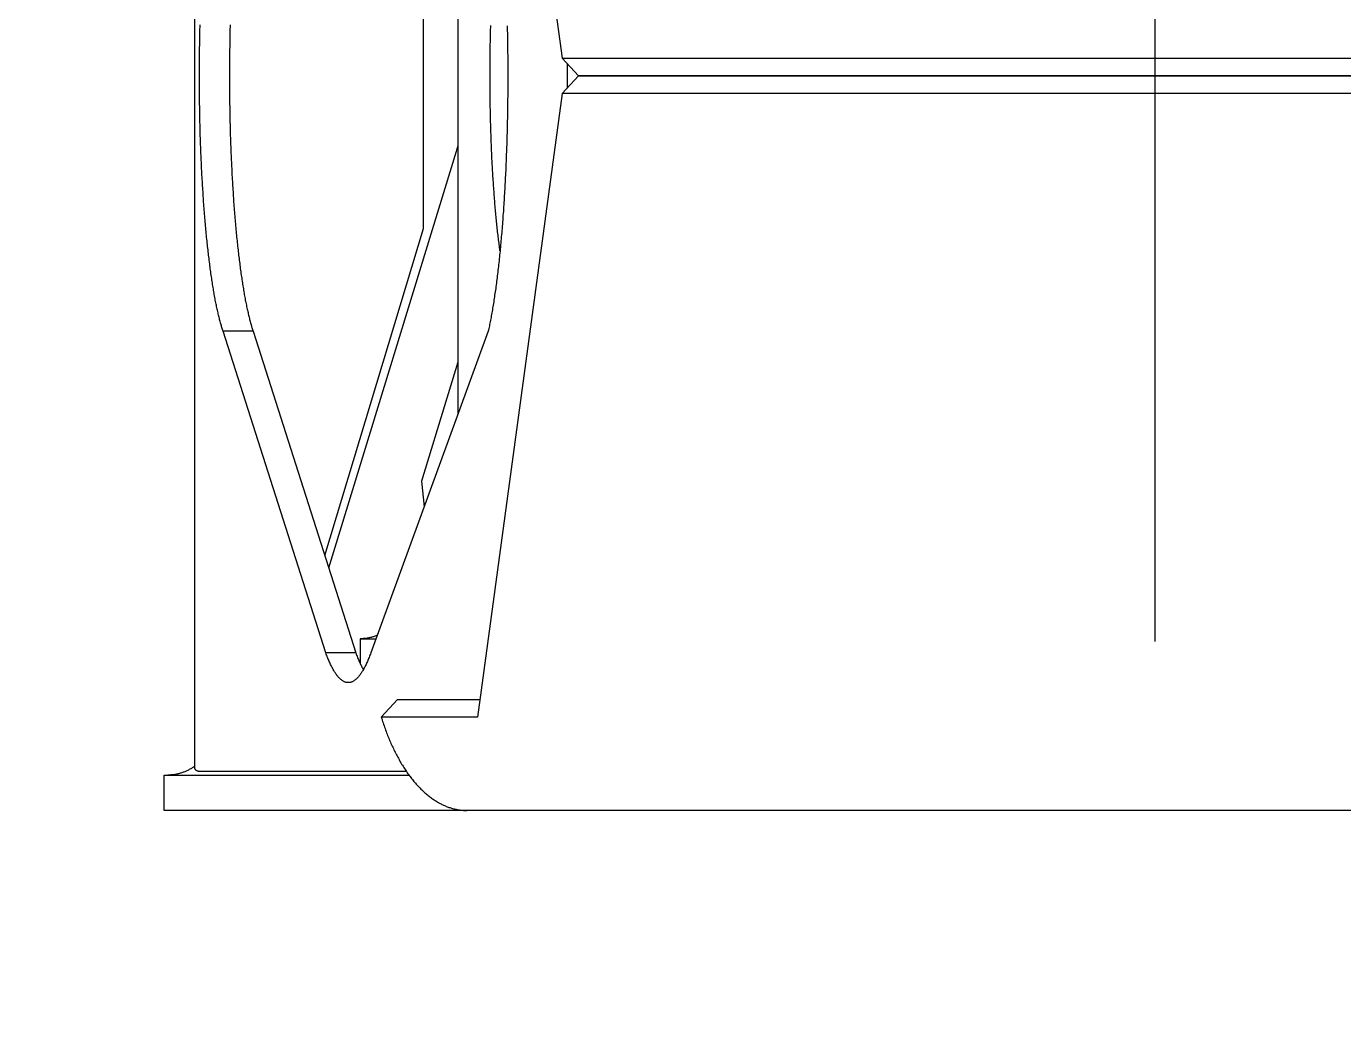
# Model space of a CAD drawing. Extents: x 1551 to 113148, y -1700 to 77018.
# Drawn here: x 12111.6 to 12372.4, y 22150.6 to 22345.6 of the extents above; entities that cross this region are included whole.
import ezdxf

# ---------------------------------------------------------------- set-up
doc = ezdxf.new("R2010")
doc.units = 0
doc.header["$LTSCALE"] = 500
doc.header["$MEASUREMENT"] = 0
doc.linetypes.add('CENTER', pattern=[3, 2.5, -0.25, 0, -0.25])
doc.linetypes.add('DASHED', pattern=[0.75, 0.5, -0.25])
doc.layers.get('0').update_dxf_attribs({"linetype": 'CONTINUOUS'})
doc.layers.add('M1CO1', color=1, linetype='CONTINUOUS')
doc.layers.add('SAFECO1', color=1, linetype='CONTINUOUS')
doc.styles.add('ROMANS', font='romans', dxfattribs={"height": 100})
doc.dimstyles.get("Standard").update_dxf_attribs({"dimtxt": 2, "dimasz": 2.5, "dimexe": 1, "dimexo": 1, "dimgap": 1, "dimtad": 1, "dimdsep": 46, "dimtxsty": 'ROMANS', "dimcen": 0, "dimclrd": 1, "dimclre": 1, "dimclrt": 2, "dimadec": 0, "dimazin": 0, "dimtfac": 1, "dimtmove": 2, "dimatfit": 3, "dimfxl": 1, "dimtvp": 100, "dimtolj": 1, "dimarcsym": 0})

# ---------------------------------------------------------------- blocks, each defined once
blk = doc.blocks.new('platform_top')
at = {"linetype": 'Continuous'}
for p, q in [((-8460.17, 3702.18), (-8045.93, 3702.18)), ((-8045.93, 3702.18), (-8045.93, 3695.18)), ((-8045.93, 3695.18), (-8094.4, 3695.18)), ((-8052.78, 3694.38), (-8093.83, 3694.38)), ((-8052.02, 3693.92), (-8052.02, 3419.43)), ((-8124.73, 3560.18), (-8107.97, 3683.68)), ((-8107.97, 3683.68), (-8088.9, 3683.68)), ((-8092.11, 3680.18), (-8088.9, 3683.68)), ((-8092.11, 3680.18), (-8108.45, 3680.18)), ((-8084.75, 3668.18), (-8084.75, 3673.13)), ((-8110.09, 3607.28), (-8086.84, 3670.96)), ((-8083.86, 3670.96), (-8077.92, 3670.96)), ((-8063.53, 3607.28), (-8083.86, 3670.96)), ((-8077.92, 3670.96), (-8057.59, 3607.28)), ((-8084.75, 3668.18), (-8087.86, 3668.18)), ((-8103.73, 3571.68), (-8078.49, 3654.16)), ((-8077.7, 3651.68), (-8097.28, 3586.94)), ((-8096.88, 3636.98), (-8097.39, 3642.06)), ((-8104.1, 3613.36), (-8096.88, 3636.98)), ((-8104.1, 3489.67), (-8104.1, 3623.69)), ((-8063.53, 3607.28), (-8057.59, 3607.28)), ((-8097.28, 3586.94), (-8097.28, 3526.41)), ((-8412, 3560.18), (-8124.73, 3560.18)), ((-8124.73, 3560.18), (-8127.95, 3556.68)), ((-8125.77, 3559.04), (-8125.77, 3554.31)), ((-8127.95, 3556.68), (-8415.21, 3556.68)), ((-8415.21, 3556.68), (-8127.94, 3556.68)), ((-8127.95, 3556.68), (-8127.95, 3556.68)), ((-8124.73, 3553.18), (-8127.94, 3556.68)), ((-8124.73, 3553.18), (-8412, 3553.18)), ((-8107.97, 3429.68), (-8124.73, 3553.18))]:
    blk.add_line(p, q, dxfattribs=at)
for points in [[(-8088.9, 3683.68), (-8088.99, 3683.97), (-8089.08, 3684.26), (-8089.17, 3684.54), (-8089.26, 3684.83), (-8089.36, 3685.11), (-8089.46, 3685.39), (-8089.55, 3685.68), (-8089.65, 3685.95), (-8089.75, 3686.23), (-8089.85, 3686.51), (-8089.96, 3686.78), (-8090.06, 3687.05), (-8090.17, 3687.32), (-8090.28, 3687.59), (-8090.38, 3687.86), (-8090.49, 3688.12), (-8090.61, 3688.38), (-8090.72, 3688.64), (-8090.83, 3688.9), (-8090.95, 3689.16), (-8091.06, 3689.42), (-8091.18, 3689.67), (-8091.3, 3689.92), (-8091.42, 3690.17), (-8091.54, 3690.42), (-8091.66, 3690.66), (-8091.78, 3690.9), (-8091.91, 3691.14), (-8092.03, 3691.38), (-8092.16, 3691.62), (-8092.29, 3691.85), (-8092.42, 3692.08), (-8092.55, 3692.31), (-8092.68, 3692.54), (-8092.81, 3692.77), (-8092.94, 3692.99), (-8093.08, 3693.21), (-8093.22, 3693.43), (-8093.35, 3693.64), (-8093.49, 3693.86), (-8093.63, 3694.07), (-8093.77, 3694.28), (-8093.91, 3694.49), (-8094.05, 3694.69), (-8094.19, 3694.89), (-8094.34, 3695.09), (-8094.48, 3695.29), (-8094.63, 3695.48), (-8094.77, 3695.67), (-8094.92, 3695.86), (-8095.07, 3696.05), (-8095.22, 3696.23), (-8095.37, 3696.42), (-8095.52, 3696.6), (-8095.67, 3696.77), (-8095.83, 3696.95), (-8095.98, 3697.12), (-8096.13, 3697.29), (-8096.29, 3697.45), (-8096.45, 3697.62), (-8096.6, 3697.78), (-8096.76, 3697.93), (-8096.92, 3698.09), (-8097.08, 3698.24), (-8097.24, 3698.39), (-8097.4, 3698.54), (-8097.56, 3698.68), (-8097.72, 3698.82), (-8097.88, 3698.96), (-8098.05, 3699.1), (-8098.21, 3699.23), (-8098.38, 3699.36), (-8098.54, 3699.49), (-8098.71, 3699.62), (-8098.88, 3699.74), (-8099.04, 3699.86), (-8099.21, 3699.97), (-8099.38, 3700.09), (-8099.55, 3700.2), (-8099.72, 3700.3), (-8099.89, 3700.41), (-8100.06, 3700.51), (-8100.23, 3700.61), (-8100.4, 3700.7), (-8100.57, 3700.8), (-8100.74, 3700.89), (-8100.92, 3700.97), (-8101.09, 3701.06), (-8101.26, 3701.14), (-8101.44, 3701.22), (-8101.61, 3701.29), (-8101.79, 3701.36), (-8101.96, 3701.43), (-8102.14, 3701.5), (-8102.31, 3701.56), (-8102.49, 3701.62), (-8102.67, 3701.68), (-8102.84, 3701.73), (-8103.02, 3701.78), (-8103.2, 3701.83), (-8103.37, 3701.87), (-8103.55, 3701.92), (-8103.73, 3701.95), (-8103.91, 3701.99), (-8104.09, 3702.02), (-8104.26, 3702.05), (-8104.44, 3702.08), (-8104.62, 3702.1), (-8104.8, 3702.12), (-8104.98, 3702.14), (-8105.16, 3702.15), (-8105.34, 3702.16), (-8105.52, 3702.17), (-8105.7, 3702.17), (-8105.88, 3702.18)], [(-8052.18, 3694.14), (-8052.22, 3694.18), (-8052.27, 3694.21), (-8052.31, 3694.24), (-8052.36, 3694.26), (-8052.41, 3694.29), (-8052.45, 3694.31), (-8052.5, 3694.33), (-8052.55, 3694.34), (-8052.59, 3694.35), (-8052.64, 3694.36), (-8052.69, 3694.37), (-8052.73, 3694.37), (-8052.78, 3694.38)], [(-8052.02, 3693.92), (-8052.02, 3693.94), (-8052.02, 3693.96), (-8052.03, 3693.98), (-8052.03, 3693.99), (-8052.04, 3694.01), (-8052.05, 3694.03), (-8052.06, 3694.05), (-8052.08, 3694.06), (-8052.09, 3694.08), (-8052.11, 3694.1), (-8052.13, 3694.11), (-8052.15, 3694.13), (-8052.18, 3694.14)], [(-8052.02, 3693.41), (-8051.9, 3693.49), (-8051.76, 3693.58), (-8051.61, 3693.67), (-8051.47, 3693.76), (-8051.32, 3693.85), (-8051.18, 3693.93), (-8051.03, 3694.01), (-8050.88, 3694.09), (-8050.73, 3694.17), (-8050.59, 3694.24), (-8050.44, 3694.31), (-8050.29, 3694.38), (-8050.14, 3694.44), (-8049.99, 3694.5), (-8049.84, 3694.56), (-8049.69, 3694.62), (-8049.54, 3694.67), (-8049.39, 3694.73), (-8049.24, 3694.77), (-8049.09, 3694.82), (-8048.94, 3694.86), (-8048.79, 3694.9), (-8048.63, 3694.94), (-8048.48, 3694.98), (-8048.33, 3695.01), (-8048.18, 3695.04), (-8048.02, 3695.06), (-8047.87, 3695.09), (-8047.72, 3695.11), (-8047.57, 3695.13), (-8047.41, 3695.14), (-8047.26, 3695.15), (-8047.11, 3695.16), (-8046.95, 3695.17), (-8046.8, 3695.17), (-8046.65, 3695.18)], [(-8086.84, 3670.96), (-8086.75, 3671.19), (-8086.67, 3671.42), (-8086.58, 3671.64), (-8086.5, 3671.86), (-8086.41, 3672.07), (-8086.32, 3672.28), (-8086.24, 3672.48), (-8086.15, 3672.68), (-8086.06, 3672.88), (-8085.97, 3673.07), (-8085.89, 3673.26), (-8085.8, 3673.44), (-8085.71, 3673.61), (-8085.62, 3673.79), (-8085.54, 3673.95), (-8085.45, 3674.12), (-8085.36, 3674.28), (-8085.27, 3674.43), (-8085.18, 3674.58), (-8085.09, 3674.72), (-8085, 3674.86), (-8084.91, 3675), (-8084.82, 3675.13), (-8084.74, 3675.25), (-8084.65, 3675.37), (-8084.56, 3675.49), (-8084.47, 3675.6), (-8084.38, 3675.71), (-8084.29, 3675.81), (-8084.2, 3675.91), (-8084.11, 3676), (-8084.01, 3676.09), (-8083.92, 3676.17), (-8083.83, 3676.25), (-8083.74, 3676.33), (-8083.65, 3676.39), (-8083.56, 3676.46), (-8083.47, 3676.52), (-8083.38, 3676.57), (-8083.29, 3676.62), (-8083.2, 3676.67), (-8083.11, 3676.71), (-8083.02, 3676.74), (-8082.92, 3676.78), (-8082.83, 3676.8), (-8082.74, 3676.82), (-8082.65, 3676.84), (-8082.56, 3676.85), (-8082.47, 3676.86), (-8082.38, 3676.86)], [(-8082.38, 3676.86), (-8082.29, 3676.86), (-8082.2, 3676.85), (-8082.1, 3676.84), (-8082.01, 3676.82), (-8081.92, 3676.8), (-8081.83, 3676.78), (-8081.74, 3676.74), (-8081.65, 3676.71), (-8081.56, 3676.67), (-8081.47, 3676.62), (-8081.38, 3676.57), (-8081.28, 3676.52), (-8081.19, 3676.46), (-8081.1, 3676.39), (-8081.01, 3676.33), (-8080.92, 3676.25), (-8080.83, 3676.17), (-8080.74, 3676.09), (-8080.65, 3676), (-8080.56, 3675.91), (-8080.47, 3675.81), (-8080.38, 3675.71), (-8080.29, 3675.6), (-8080.2, 3675.49), (-8080.11, 3675.37), (-8080.02, 3675.25), (-8079.93, 3675.13), (-8079.84, 3675), (-8079.75, 3674.86), (-8079.66, 3674.72), (-8079.57, 3674.58), (-8079.49, 3674.43), (-8079.4, 3674.28), (-8079.31, 3674.12), (-8079.22, 3673.95), (-8079.13, 3673.79), (-8079.04, 3673.61), (-8078.96, 3673.44), (-8078.87, 3673.26), (-8078.78, 3673.07), (-8078.69, 3672.88), (-8078.61, 3672.68), (-8078.52, 3672.48), (-8078.43, 3672.28), (-8078.35, 3672.07), (-8078.26, 3671.86), (-8078.17, 3671.64), (-8078.09, 3671.42), (-8078, 3671.19), (-8077.92, 3670.96)], [(-8083.86, 3670.96), (-8083.94, 3671.19), (-8084.03, 3671.42), (-8084.12, 3671.64), (-8084.2, 3671.86), (-8084.29, 3672.07), (-8084.37, 3672.28), (-8084.46, 3672.48), (-8084.55, 3672.68), (-8084.63, 3672.88), (-8084.72, 3673.07), (-8084.81, 3673.25), (-8084.9, 3673.43), (-8084.98, 3673.61), (-8085.07, 3673.78), (-8085.16, 3673.95), (-8085.25, 3674.11), (-8085.34, 3674.27), (-8085.35, 3674.29)], [(-8088.1, 3667.5), (-8087.97, 3667.55), (-8087.82, 3667.61), (-8087.67, 3667.67), (-8087.52, 3667.72), (-8087.37, 3667.77), (-8087.21, 3667.81), (-8087.06, 3667.86), (-8086.91, 3667.9), (-8086.75, 3667.94), (-8086.6, 3667.97), (-8086.45, 3668), (-8086.29, 3668.03), (-8086.14, 3668.06), (-8085.99, 3668.09), (-8085.83, 3668.11), (-8085.68, 3668.13), (-8085.52, 3668.14), (-8085.37, 3668.15), (-8085.21, 3668.16), (-8085.06, 3668.17), (-8084.9, 3668.17), (-8084.75, 3668.18)], [(-8112.5, 3590.58), (-8112.46, 3590.98), (-8112.42, 3591.38), (-8112.38, 3591.77), (-8112.34, 3592.16), (-8112.3, 3592.55), (-8112.26, 3592.93), (-8112.22, 3593.32), (-8112.18, 3593.7), (-8112.14, 3594.08), (-8112.09, 3594.46), (-8112.05, 3594.83), (-8112.01, 3595.2), (-8111.96, 3595.57), (-8111.92, 3595.94), (-8111.88, 3596.31), (-8111.83, 3596.67), (-8111.79, 3597.03), (-8111.74, 3597.38), (-8111.7, 3597.74), (-8111.65, 3598.09), (-8111.6, 3598.44), (-8111.56, 3598.78), (-8111.51, 3599.13), (-8111.46, 3599.47), (-8111.41, 3599.8), (-8111.36, 3600.14), (-8111.31, 3600.47), (-8111.26, 3600.8), (-8111.22, 3601.13), (-8111.17, 3601.45), (-8111.11, 3601.77), (-8111.06, 3602.09), (-8111.01, 3602.4), (-8110.96, 3602.71), (-8110.91, 3603.02), (-8110.86, 3603.33), (-8110.81, 3603.63), (-8110.75, 3603.93), (-8110.7, 3604.23), (-8110.65, 3604.52), (-8110.59, 3604.81), (-8110.54, 3605.1), (-8110.48, 3605.38), (-8110.43, 3605.66), (-8110.37, 3605.94), (-8110.32, 3606.22), (-8110.26, 3606.49), (-8110.21, 3606.75), (-8110.15, 3607.02), (-8110.09, 3607.28)], [(-8059.66, 3581.29), (-8059.68, 3581.69), (-8059.71, 3582.1), (-8059.74, 3582.49), (-8059.77, 3582.89), (-8059.8, 3583.29), (-8059.83, 3583.68), (-8059.86, 3584.07), (-8059.9, 3584.46), (-8059.93, 3584.85), (-8059.96, 3585.24), (-8059.99, 3585.62), (-8060.03, 3586), (-8060.06, 3586.39), (-8060.09, 3586.76), (-8060.13, 3587.14), (-8060.16, 3587.51), (-8060.2, 3587.89), (-8060.24, 3588.26), (-8060.27, 3588.63), (-8060.31, 3588.99), (-8060.35, 3589.36), (-8060.38, 3589.72), (-8060.42, 3590.08), (-8060.46, 3590.43), (-8060.5, 3590.79), (-8060.54, 3591.14), (-8060.58, 3591.49), (-8060.62, 3591.84), (-8060.66, 3592.18), (-8060.7, 3592.53), (-8060.74, 3592.87), (-8060.78, 3593.21), (-8060.82, 3593.54), (-8060.87, 3593.88), (-8060.91, 3594.21), (-8060.95, 3594.54), (-8061, 3594.86), (-8061.04, 3595.18), (-8061.08, 3595.51), (-8061.13, 3595.82), (-8061.17, 3596.14), (-8061.22, 3596.45), (-8061.27, 3596.76), (-8061.31, 3597.07), (-8061.36, 3597.37), (-8061.4, 3597.68), (-8061.45, 3597.97), (-8061.5, 3598.27), (-8061.55, 3598.56), (-8061.6, 3598.86), (-8061.64, 3599.14), (-8061.69, 3599.43), (-8061.74, 3599.71), (-8061.79, 3599.99), (-8061.84, 3600.27), (-8061.89, 3600.54), (-8061.94, 3600.81), (-8061.99, 3601.08), (-8062.04, 3601.34), (-8062.1, 3601.6), (-8062.15, 3601.86), (-8062.2, 3602.12), (-8062.25, 3602.37), (-8062.3, 3602.62), (-8062.36, 3602.86), (-8062.41, 3603.11), (-8062.46, 3603.35), (-8062.52, 3603.58), (-8062.57, 3603.82), (-8062.63, 3604.05), (-8062.68, 3604.27), (-8062.73, 3604.5), (-8062.79, 3604.72), (-8062.84, 3604.93), (-8062.9, 3605.15), (-8062.96, 3605.36), (-8063.01, 3605.57), (-8063.07, 3605.77), (-8063.13, 3605.97), (-8063.18, 3606.17), (-8063.24, 3606.36), (-8063.3, 3606.55), (-8063.35, 3606.74), (-8063.41, 3606.92), (-8063.47, 3607.1), (-8063.53, 3607.28)], [(-8057.59, 3607.28), (-8057.53, 3607.1), (-8057.47, 3606.92), (-8057.41, 3606.74), (-8057.35, 3606.55), (-8057.3, 3606.36), (-8057.24, 3606.17), (-8057.18, 3605.97), (-8057.13, 3605.77), (-8057.07, 3605.57), (-8057.02, 3605.36), (-8056.96, 3605.15), (-8056.9, 3604.94), (-8056.85, 3604.72), (-8056.79, 3604.5), (-8056.74, 3604.28), (-8056.69, 3604.05), (-8056.63, 3603.82), (-8056.58, 3603.59), (-8056.52, 3603.35), (-8056.47, 3603.11), (-8056.42, 3602.87), (-8056.36, 3602.63), (-8056.31, 3602.38), (-8056.26, 3602.13), (-8056.21, 3601.87), (-8056.16, 3601.61), (-8056.1, 3601.35), (-8056.05, 3601.09), (-8056, 3600.82), (-8055.95, 3600.55), (-8055.9, 3600.28), (-8055.85, 3600), (-8055.8, 3599.72), (-8055.75, 3599.44), (-8055.71, 3599.16), (-8055.66, 3598.87), (-8055.61, 3598.58), (-8055.56, 3598.29), (-8055.51, 3597.99), (-8055.47, 3597.69), (-8055.42, 3597.39), (-8055.37, 3597.09), (-8055.33, 3596.78), (-8055.28, 3596.47), (-8055.24, 3596.16), (-8055.19, 3595.84), (-8055.15, 3595.52), (-8055.1, 3595.2), (-8055.06, 3594.88), (-8055.01, 3594.55), (-8054.97, 3594.22), (-8054.93, 3593.89), (-8054.88, 3593.56), (-8054.84, 3593.22), (-8054.8, 3592.89), (-8054.76, 3592.55), (-8054.72, 3592.2), (-8054.68, 3591.86), (-8054.64, 3591.51), (-8054.6, 3591.16), (-8054.56, 3590.81), (-8054.52, 3590.45), (-8054.48, 3590.09), (-8054.44, 3589.73), (-8054.41, 3589.37), (-8054.37, 3589.01), (-8054.33, 3588.64), (-8054.3, 3588.27), (-8054.26, 3587.9), (-8054.22, 3587.53), (-8054.19, 3587.15), (-8054.15, 3586.78), (-8054.12, 3586.4), (-8054.09, 3586.02), (-8054.05, 3585.64), (-8054.02, 3585.25), (-8053.99, 3584.86), (-8053.96, 3584.47), (-8053.92, 3584.08), (-8053.89, 3583.69), (-8053.86, 3583.3), (-8053.83, 3582.9), (-8053.8, 3582.5), (-8053.77, 3582.1), (-8053.74, 3581.7), (-8053.71, 3581.3), (-8053.69, 3580.89), (-8053.66, 3580.49), (-8053.63, 3580.08), (-8053.61, 3579.67), (-8053.58, 3579.26), (-8053.55, 3578.85), (-8053.53, 3578.43), (-8053.5, 3578.02), (-8053.48, 3577.6), (-8053.46, 3577.18), (-8053.43, 3576.76), (-8053.41, 3576.34), (-8053.39, 3575.92), (-8053.37, 3575.49), (-8053.34, 3575.07), (-8053.32, 3574.64), (-8053.3, 3574.21), (-8053.28, 3573.78), (-8053.26, 3573.35), (-8053.25, 3572.92), (-8053.23, 3572.49), (-8053.21, 3572.06), (-8053.19, 3571.62), (-8053.17, 3571.19), (-8053.16, 3570.75), (-8053.14, 3570.32), (-8053.13, 3569.88), (-8053.11, 3569.44), (-8053.1, 3569), (-8053.08, 3568.56), (-8053.07, 3568.12), (-8053.06, 3567.67), (-8053.05, 3567.23), (-8053.03, 3566.79), (-8053.02, 3566.34), (-8053.01, 3565.9), (-8053, 3565.45), (-8052.99, 3565), (-8052.98, 3564.56), (-8052.97, 3564.11), (-8052.96, 3563.66), (-8052.96, 3563.21), (-8052.95, 3562.77), (-8052.94, 3562.32), (-8052.94, 3561.87), (-8052.93, 3561.42), (-8052.93, 3560.97), (-8052.92, 3560.51), (-8052.92, 3560.06), (-8052.91, 3559.61), (-8052.91, 3559.16), (-8052.91, 3558.71), (-8052.91, 3558.26), (-8052.9, 3557.8), (-8052.9, 3557.35), (-8052.9, 3556.9), (-8052.9, 3556.45), (-8052.9, 3556), (-8052.9, 3555.55), (-8052.91, 3555.1), (-8052.91, 3554.64), (-8052.91, 3554.19), (-8052.91, 3553.74), (-8052.92, 3553.29), (-8052.92, 3552.84), (-8052.93, 3552.39), (-8052.93, 3551.94), (-8052.94, 3551.49), (-8052.94, 3551.04), (-8052.95, 3550.59), (-8052.96, 3550.14), (-8052.96, 3549.69), (-8052.97, 3549.24), (-8052.98, 3548.79), (-8052.99, 3548.35), (-8053, 3547.9), (-8053.01, 3547.46), (-8053.02, 3547.01), (-8053.03, 3546.57)], [(-8113.84, 3546.81), (-8113.85, 3547.28), (-8113.86, 3547.76), (-8113.87, 3548.24), (-8113.88, 3548.72), (-8113.89, 3549.2), (-8113.9, 3549.68), (-8113.91, 3550.16), (-8113.91, 3550.64), (-8113.92, 3551.12), (-8113.93, 3551.6), (-8113.93, 3552.09), (-8113.94, 3552.57), (-8113.94, 3553.05), (-8113.95, 3553.53), (-8113.95, 3554.02), (-8113.95, 3554.5), (-8113.95, 3554.98), (-8113.96, 3555.47), (-8113.96, 3555.95), (-8113.96, 3556.43), (-8113.96, 3556.92), (-8113.96, 3557.4), (-8113.96, 3557.88), (-8113.95, 3558.37), (-8113.95, 3558.85), (-8113.95, 3559.33), (-8113.95, 3559.82), (-8113.94, 3560.3), (-8113.94, 3560.78), (-8113.93, 3561.27), (-8113.93, 3561.75), (-8113.92, 3562.23), (-8113.91, 3562.71), (-8113.91, 3563.19), (-8113.9, 3563.67), (-8113.89, 3564.15), (-8113.88, 3564.63), (-8113.87, 3565.11), (-8113.86, 3565.59), (-8113.85, 3566.07), (-8113.84, 3566.55), (-8113.83, 3567.02), (-8113.82, 3567.5), (-8113.81, 3567.97), (-8113.79, 3568.45), (-8113.78, 3568.92), (-8113.77, 3569.4), (-8113.75, 3569.87), (-8113.74, 3570.34), (-8113.72, 3570.81), (-8113.71, 3571.28), (-8113.69, 3571.75), (-8113.67, 3572.22), (-8113.65, 3572.68), (-8113.64, 3573.15), (-8113.62, 3573.61), (-8113.6, 3574.08), (-8113.58, 3574.54), (-8113.56, 3575), (-8113.54, 3575.46), (-8113.52, 3575.92), (-8113.49, 3576.38), (-8113.47, 3576.83), (-8113.45, 3577.29), (-8113.43, 3577.74), (-8113.4, 3578.19), (-8113.38, 3578.64), (-8113.35, 3579.09), (-8113.33, 3579.54), (-8113.3, 3579.99), (-8113.27, 3580.43), (-8113.25, 3580.87), (-8113.22, 3581.32), (-8113.19, 3581.76), (-8113.16, 3582.2), (-8113.14, 3582.63), (-8113.11, 3583.07), (-8113.08, 3583.5), (-8113.05, 3583.93), (-8113.01, 3584.36), (-8112.98, 3584.79), (-8112.95, 3585.22), (-8112.92, 3585.64), (-8112.89, 3586.06), (-8112.85, 3586.49), (-8112.82, 3586.9), (-8112.79, 3587.32), (-8112.75, 3587.74), (-8112.72, 3588.15), (-8112.68, 3588.56), (-8112.64, 3588.97), (-8112.61, 3589.38), (-8112.57, 3589.78), (-8112.53, 3590.18), (-8112.5, 3590.58)], [(-8112.42, 3591.35), (-8112.41, 3591.29), (-8112.37, 3591), (-8112.33, 3590.7), (-8112.29, 3590.4), (-8112.25, 3590.09), (-8112.22, 3589.79), (-8112.18, 3589.48), (-8112.14, 3589.17), (-8112.1, 3588.86), (-8112.06, 3588.54), (-8112.03, 3588.22), (-8111.99, 3587.9), (-8111.95, 3587.58), (-8111.92, 3587.26), (-8111.88, 3586.93), (-8111.85, 3586.6), (-8111.81, 3586.27), (-8111.78, 3585.94), (-8111.74, 3585.6), (-8111.71, 3585.27), (-8111.68, 3584.93), (-8111.64, 3584.58), (-8111.61, 3584.24), (-8111.58, 3583.89), (-8111.55, 3583.54), (-8111.52, 3583.19), (-8111.48, 3582.84), (-8111.45, 3582.49), (-8111.42, 3582.13), (-8111.39, 3581.78), (-8111.37, 3581.42), (-8111.34, 3581.06), (-8111.31, 3580.69), (-8111.28, 3580.33), (-8111.25, 3579.96), (-8111.23, 3579.59), (-8111.2, 3579.22), (-8111.17, 3578.85), (-8111.15, 3578.48), (-8111.12, 3578.1), (-8111.1, 3577.72), (-8111.07, 3577.35), (-8111.05, 3576.97), (-8111.02, 3576.59), (-8111, 3576.2), (-8110.98, 3575.82), (-8110.96, 3575.43), (-8110.94, 3575.05), (-8110.91, 3574.66), (-8110.89, 3574.27), (-8110.87, 3573.88), (-8110.85, 3573.49), (-8110.83, 3573.09), (-8110.81, 3572.7), (-8110.8, 3572.3), (-8110.78, 3571.9), (-8110.76, 3571.51), (-8110.74, 3571.11), (-8110.73, 3570.71), (-8110.71, 3570.31), (-8110.69, 3569.9), (-8110.68, 3569.5), (-8110.66, 3569.1), (-8110.65, 3568.69), (-8110.64, 3568.29), (-8110.62, 3567.88), (-8110.61, 3567.47), (-8110.6, 3567.06), (-8110.59, 3566.65), (-8110.57, 3566.24), (-8110.56, 3565.83), (-8110.55, 3565.42), (-8110.54, 3565.01), (-8110.53, 3564.59), (-8110.52, 3564.18), (-8110.52, 3563.77), (-8110.51, 3563.35), (-8110.5, 3562.94), (-8110.49, 3562.52), (-8110.49, 3562.11), (-8110.48, 3561.69), (-8110.47, 3561.27), (-8110.47, 3560.86), (-8110.46, 3560.44), (-8110.46, 3560.02), (-8110.46, 3559.6), (-8110.45, 3559.19), (-8110.45, 3558.77), (-8110.45, 3558.35), (-8110.45, 3557.93), (-8110.45, 3557.51), (-8110.45, 3557.09), (-8110.44, 3556.68), (-8110.45, 3556.26), (-8110.45, 3555.84), (-8110.45, 3555.42), (-8110.45, 3555), (-8110.45, 3554.58), (-8110.45, 3554.17), (-8110.46, 3553.75), (-8110.46, 3553.33), (-8110.46, 3552.91), (-8110.47, 3552.49), (-8110.47, 3552.08), (-8110.48, 3551.66), (-8110.49, 3551.24), (-8110.49, 3550.83), (-8110.5, 3550.41), (-8110.51, 3550), (-8110.52, 3549.58), (-8110.52, 3549.17), (-8110.53, 3548.76), (-8110.54, 3548.35), (-8110.55, 3547.93), (-8110.56, 3547.52), (-8110.57, 3547.11), (-8110.59, 3546.7)], [(-8058.98, 3546.55), (-8058.96, 3546.99), (-8058.95, 3547.44), (-8058.94, 3547.88), (-8058.93, 3548.33), (-8058.92, 3548.77), (-8058.92, 3549.22), (-8058.91, 3549.67), (-8058.9, 3550.12), (-8058.89, 3550.57), (-8058.89, 3551.02), (-8058.88, 3551.46), (-8058.87, 3551.91), (-8058.87, 3552.36), (-8058.86, 3552.81), (-8058.86, 3553.27), (-8058.86, 3553.72), (-8058.85, 3554.17), (-8058.85, 3554.62), (-8058.85, 3555.07), (-8058.85, 3555.52), (-8058.84, 3555.97), (-8058.84, 3556.43), (-8058.84, 3556.88), (-8058.84, 3557.33), (-8058.85, 3557.78), (-8058.85, 3558.23), (-8058.85, 3558.69), (-8058.85, 3559.14), (-8058.86, 3559.59), (-8058.86, 3560.04), (-8058.86, 3560.49), (-8058.87, 3560.94), (-8058.87, 3561.39), (-8058.88, 3561.84), (-8058.88, 3562.29), (-8058.89, 3562.74), (-8058.9, 3563.19), (-8058.91, 3563.64), (-8058.91, 3564.09), (-8058.92, 3564.54), (-8058.93, 3564.98), (-8058.94, 3565.43), (-8058.95, 3565.88), (-8058.96, 3566.32), (-8058.97, 3566.77), (-8058.99, 3567.21), (-8059, 3567.66), (-8059.01, 3568.1), (-8059.02, 3568.54), (-8059.04, 3568.98), (-8059.05, 3569.42), (-8059.07, 3569.86), (-8059.08, 3570.3), (-8059.1, 3570.74), (-8059.12, 3571.18), (-8059.13, 3571.61), (-8059.15, 3572.05), (-8059.17, 3572.48), (-8059.19, 3572.91), (-8059.21, 3573.35), (-8059.22, 3573.78), (-8059.24, 3574.21), (-8059.26, 3574.64), (-8059.29, 3575.06), (-8059.31, 3575.49), (-8059.33, 3575.91), (-8059.35, 3576.34), (-8059.37, 3576.76), (-8059.4, 3577.18), (-8059.42, 3577.6), (-8059.45, 3578.01), (-8059.47, 3578.43), (-8059.5, 3578.84), (-8059.52, 3579.26), (-8059.55, 3579.67), (-8059.57, 3580.07), (-8059.6, 3580.48), (-8059.63, 3580.89), (-8059.66, 3581.29)], [(-8104.1, 3570.39), (-8104.1, 3570.4), (-8104.03, 3570.65), (-8103.96, 3570.91), (-8103.88, 3571.17), (-8103.81, 3571.43), (-8103.73, 3571.68)]]:
    blk.add_lwpolyline(points, dxfattribs=at)
blk = doc.blocks.new('DOT')
at = {"layer": 'SAFECO1', "color": 0, "linetype": 'ByBlock'}
blk.add_line((-0.5, 0), (-1, 0), dxfattribs=at)
at = {"layer": 'SAFECO1', "color": 0, "linetype": 'ByBlock', "const_width": 0.5}
blk.add_lwpolyline([(-0.25, 0, 1), (0.25, 0, 1)], format="xyb", close=True, dxfattribs=at)

msp = doc.modelspace()

# ---------------------------------------------------------------- linework, layer by layer
at = {"linetype": 'DASHED'}
msp.add_line((12335.105, 21848.758), (12335.105, 31448.758), dxfattribs=at)

# ---------------------------------------------------------------- block references
at = {"linetype": 'CENTER', "rotation": 180}
msp.add_blockref('platform_top', (4092.981, 25892.444), dxfattribs=at)

# ---------------------------------------------------------------- leaders
at = {"layer": 'M1CO1', "linetype": 'Continuous'}
msp.add_leader([(13272.394, 22145.754), (11039.49, 20389.102)], dimstyle='Standard', override={"dimasz": 250, "dimgap": 100, "dimtad": 0, "dimldrblk": 'DOT'}, dxfattribs=at)

doc.saveas('drawing.dxf')
